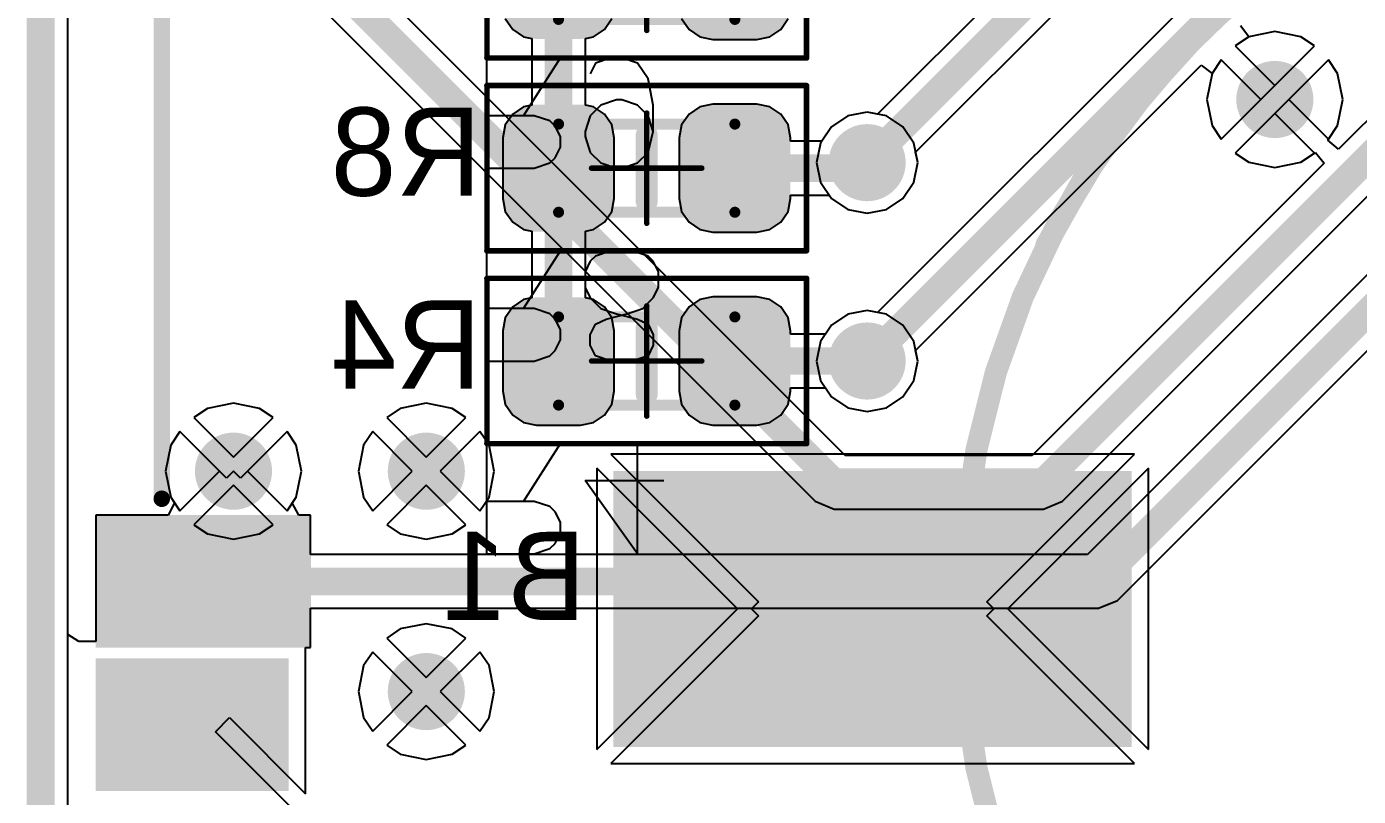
# Model space of a CAD drawing. Header units: millimetres. Extents: x 147.1 to 177.7, y 27.4 to 66.7.
# Drawn here: x 147.07 to 159.16, y 35.05 to 42.03 of the extents above; entities that cross this region are included whole.
import ezdxf

# ---------------------------------------------------------------- set-up
doc = ezdxf.new("R2010")
doc.units = ezdxf.units.MM
for name, color, linetype in [('BottomLayer', 5, 'Continuous'), ('BottomOverlay', 54, 'Continuous'), ('BottomPaste', 16, 'Continuous'), ('BottomSolder', 6, 'Continuous'), ('KeepOutLayer', 6, 'Continuous'), ('Mechanical1', 6, 'Continuous'), ('Mechanical15', 56, 'Continuous'), ('Mechanical6', 56, 'Continuous'), ('MultiLayer', 9, 'Continuous'), ('TopLayer', 1, 'Continuous'), ('TopOverlay', 2, 'Continuous'), ('TopPaste', 8, 'Continuous'), ('TopSolder', 216, 'Continuous'), ('ViaHoleLayer', 16, 'Continuous')]:
    doc.layers.add(name, color=color, linetype=linetype)

# ---------------------------------------------------------------- blocks, each defined once
blk = doc.blocks.new('A______104H_TDA0_R01_2')
at = {"layer": 'TopLayer'}
for points in [[(1.25, 8.9), (1.25, 9.9), (-0.5, 8.9), (-0.5, 9.9)], [(1.05, 7.6), (1.05, 8.6), (-0.5, 7.6), (-0.5, 8.6)]]:
    blk.add_solid(points, dxfattribs=at)
at = {"layer": 'TopOverlay', "const_width": 0.15}
blk.add_lwpolyline([(0, 10.15), (0, 17.35)], dxfattribs=at)
at = {"layer": 'TopOverlay', "const_width": 0.075}
blk.add_lwpolyline([(-0.038, 10.15, 1), (0.037, 10.15, 1)], format="xyb", close=True, dxfattribs=at)
at = {"layer": 'TopPaste'}
for points in [[(1.25, 8.9), (1.25, 9.9), (-0.5, 8.9), (-0.5, 9.9)], [(1.05, 7.6), (1.05, 8.6), (-0.5, 7.6), (-0.5, 8.6)]]:
    blk.add_solid(points, dxfattribs=at)
at = {"layer": 'TopSolder'}
for points in [[(1.352, 8.798), (1.352, 10.002), (-0.602, 8.798), (-0.602, 10.002)], [(1.152, 7.498), (1.152, 8.702), (-0.602, 7.498), (-0.602, 8.702)]]:
    blk.add_solid(points, dxfattribs=at)
blk = doc.blocks.new('RESC1608X45_0603__B_16')
at = {"layer": 'BottomLayer', "const_width": 0.2}
for points in [[(-1.1, 0.275, 1), (-0.9, 0.275, 1)], [(-0.7, 0.275, 1), (-0.5, 0.275, 1)], [(0.5, 0.275, 1), (0.7, 0.275, 1)], [(0.9, 0.275, 1), (1.1, 0.275, 1)], [(-1.1, -0.275, 1), (-0.9, -0.275, 1)], [(-0.7, -0.275, 1), (-0.5, -0.275, 1)], [(0.5, -0.275, 1), (0.7, -0.275, 1)], [(0.9, -0.275, 1), (1.1, -0.275, 1)]]:
    blk.add_lwpolyline(points, format="xyb", close=True, dxfattribs=at)
at = {"layer": 'BottomLayer'}
for points in [[(-1, 0.475), (-1, -0.475), (-0.6, 0.475), (-0.6, -0.475)], [(0.6, 0.475), (0.6, -0.475), (1, 0.475), (1, -0.475)], [(-1.2, 0.275), (-1.2, -0.275), (-0.4, 0.275), (-0.4, -0.275)], [(0.4, 0.275), (0.4, -0.275), (1.2, 0.275), (1.2, -0.275)]]:
    blk.add_solid(points, dxfattribs=at)
at = {"layer": 'BottomOverlay', "const_width": 0.2}
blk.add_lwpolyline([(0, 0.3), (0, -0.3)], dxfattribs=at)
at = {"layer": 'BottomOverlay', "const_width": 0.1}
for points in [[(-0.05, 0.3, 1), (0.05, 0.3, 1)], [(-0.05, -0.3, 1), (0.05, -0.3, 1)]]:
    blk.add_lwpolyline(points, format="xyb", close=True, dxfattribs=at)
at = {"layer": 'BottomPaste', "const_width": 0.175}
for points in [[(-1.088, 0.275, 1), (-0.913, 0.275, 1)], [(-0.688, 0.275, 1), (-0.513, 0.275, 1)], [(0.512, 0.275, 1), (0.687, 0.275, 1)], [(0.912, 0.275, 1), (1.087, 0.275, 1)], [(-1.088, -0.275, 1), (-0.913, -0.275, 1)], [(-0.688, -0.275, 1), (-0.513, -0.275, 1)], [(0.512, -0.275, 1), (0.687, -0.275, 1)], [(0.912, -0.275, 1), (1.087, -0.275, 1)]]:
    blk.add_lwpolyline(points, format="xyb", close=True, dxfattribs=at)
at = {"layer": 'BottomPaste'}
for points in [[(-1, 0.45), (-1, -0.45), (-0.6, 0.45), (-0.6, -0.45)], [(0.6, 0.45), (0.6, -0.45), (1, 0.45), (1, -0.45)], [(-1.175, 0.275), (-1.175, -0.275), (-0.425, 0.275), (-0.425, -0.275)], [(0.425, 0.275), (0.425, -0.275), (1.175, 0.275), (1.175, -0.275)]]:
    blk.add_solid(points, dxfattribs=at)
at = {"layer": 'BottomSolder', "const_width": 0.302}
for points in [[(-1.151, 0.275, 1), (-0.849, 0.275, 1)], [(-0.751, 0.275, 1), (-0.449, 0.275, 1)], [(0.449, 0.275, 1), (0.751, 0.275, 1)], [(0.849, 0.275, 1), (1.151, 0.275, 1)], [(-1.151, -0.275, 1), (-0.849, -0.275, 1)], [(-0.751, -0.275, 1), (-0.449, -0.275, 1)], [(0.449, -0.275, 1), (0.751, -0.275, 1)], [(0.849, -0.275, 1), (1.151, -0.275, 1)]]:
    blk.add_lwpolyline(points, format="xyb", close=True, dxfattribs=at)
at = {"layer": 'BottomSolder'}
for points in [[(-1, 0.577), (-1, -0.577), (-0.6, 0.577), (-0.6, -0.577)], [(0.6, 0.577), (0.6, -0.577), (1, 0.577), (1, -0.577)], [(-1.302, 0.275), (-1.302, -0.275), (-0.298, 0.275), (-0.298, -0.275)], [(0.298, 0.275), (0.298, -0.275), (1.302, 0.275), (1.302, -0.275)]]:
    blk.add_solid(points, dxfattribs=at)
at = {"layer": 'Mechanical1', "const_width": 0.1}
for points in [[(0.8, 0.4), (-0.8, 0.4)], [(0.8, 0.4), (-0.8, 0.4)], [(-0.8, 0.4), (-0.8, -0.4)], [(-0.8, 0.4), (-0.8, -0.4)], [(0.8, 0.4), (0.8, -0.4)], [(0.8, 0.4), (0.8, -0.4)], [(0.8, -0.4), (-0.8, -0.4)], [(0.8, -0.4), (-0.8, -0.4)]]:
    blk.add_lwpolyline(points, dxfattribs=at)
at = {"layer": 'Mechanical1', "const_width": 0.05}
for points in [[(-0.825, 0.4, 1), (-0.775, 0.4, 1)], [(-0.825, 0.4, 1), (-0.775, 0.4, 1)], [(-0.825, 0.4, 1), (-0.775, 0.4, 1)], [(-0.825, 0.4, 1), (-0.775, 0.4, 1)], [(0.775, 0.4, 1), (0.825, 0.4, 1)], [(0.775, 0.4, 1), (0.825, 0.4, 1)], [(0.775, 0.4, 1), (0.825, 0.4, 1)], [(0.775, 0.4, 1), (0.825, 0.4, 1)], [(-0.825, -0.4, 1), (-0.775, -0.4, 1)], [(-0.825, -0.4, 1), (-0.775, -0.4, 1)], [(-0.825, -0.4, 1), (-0.775, -0.4, 1)], [(-0.825, -0.4, 1), (-0.775, -0.4, 1)], [(0.775, -0.4, 1), (0.825, -0.4, 1)], [(0.775, -0.4, 1), (0.825, -0.4, 1)], [(0.775, -0.4, 1), (0.825, -0.4, 1)], [(0.775, -0.4, 1), (0.825, -0.4, 1)]]:
    blk.add_lwpolyline(points, format="xyb", close=True, dxfattribs=at)
at = {"layer": 'Mechanical15', "const_width": 0.05}
for points in [[(1.45, 0.75), (-1.45, 0.75)], [(-1.45, 0.75), (-1.45, -0.75)], [(1.45, 0.75), (1.45, -0.75)], [(0, 0.5), (0, -0.5)], [(0.5, 0), (-0.5, 0)], [(1.45, -0.75), (-1.45, -0.75)]]:
    blk.add_lwpolyline(points, dxfattribs=at)
at = {"layer": 'Mechanical15', "const_width": 0.025}
for points in [[(-1.463, 0.75, 1), (-1.438, 0.75, 1)], [(-1.463, 0.75, 1), (-1.438, 0.75, 1)], [(1.438, 0.75, 1), (1.463, 0.75, 1)], [(1.438, 0.75, 1), (1.463, 0.75, 1)], [(-0.013, 0.5, 1), (0.012, 0.5, 1)], [(-0.512, 0, 1), (-0.487, 0, 1)], [(0.488, 0, 1), (0.513, 0, 1)], [(-0.013, -0.5, 1), (0.012, -0.5, 1)], [(-1.463, -0.75, 1), (-1.438, -0.75, 1)], [(-1.463, -0.75, 1), (-1.438, -0.75, 1)], [(1.438, -0.75, 1), (1.463, -0.75, 1)], [(1.438, -0.75, 1), (1.463, -0.75, 1)]]:
    blk.add_lwpolyline(points, format="xyb", close=True, dxfattribs=at)
at = {"layer": 'Mechanical6'}
for p, q in [((0.084, 1.702), (-0.012, 1.607)), ((0.226, 1.75), (0.084, 1.702)), ((0.274, 1.75), (0.226, 1.75)), ((0.417, 1.702), (0.274, 1.75)), ((0.512, 1.607), (0.417, 1.702)), ((0.879, 1.702), (0.831, 1.655)), ((1.022, 1.75), (0.879, 1.702)), ((1.45, 1.75), (1.022, 1.75)), ((1.45, 1.75), (1.45, 0.75)), ((-0.012, 1.607), (-0.059, 1.417)), ((0.56, 1.464), (0.512, 1.607)), ((0.831, 1.655), (0.783, 1.559)), ((0.56, 1.417), (0.56, 1.464)), ((0.783, 1.559), (0.783, 1.464)), ((0.783, 1.464), (0.831, 1.369)), ((-0.059, 1.417), (-0.012, 1.274)), ((-0.059, 1.417), (-0.059, 1.178)), ((0.512, 1.274), (0.56, 1.417)), ((0.831, 1.369), (0.879, 1.321)), ((-0.012, 1.274), (0.084, 1.178)), ((0.417, 1.178), (0.512, 1.274)), ((1.117, 1.274), (0.783, 0.75)), ((0.879, 1.321), (1.022, 1.274)), ((1.022, 1.274), (1.45, 1.274)), ((-0.059, 1.178), (-0.012, 0.94)), ((0.084, 1.178), (0.226, 1.131)), ((0.226, 1.131), (0.274, 1.131)), ((0.274, 1.131), (0.417, 1.178)), ((-0.012, 0.94), (0.084, 0.798)), ((0.464, 0.798), (0.512, 0.893)), ((0.084, 0.798), (0.226, 0.75)), ((0.226, 0.75), (0.322, 0.75)), ((0.322, 0.75), (0.464, 0.798))]:
    blk.add_line(p, q, dxfattribs=at)
blk = doc.blocks.new('RESC1608X45_0603__B_17')
at = {"layer": 'BottomLayer', "const_width": 0.2}
for points in [[(-1.1, 0.275, 1), (-0.9, 0.275, 1)], [(-0.7, 0.275, 1), (-0.5, 0.275, 1)], [(0.5, 0.275, 1), (0.7, 0.275, 1)], [(0.9, 0.275, 1), (1.1, 0.275, 1)], [(-1.1, -0.275, 1), (-0.9, -0.275, 1)], [(-0.7, -0.275, 1), (-0.5, -0.275, 1)], [(0.5, -0.275, 1), (0.7, -0.275, 1)], [(0.9, -0.275, 1), (1.1, -0.275, 1)]]:
    blk.add_lwpolyline(points, format="xyb", close=True, dxfattribs=at)
at = {"layer": 'BottomLayer'}
for points in [[(-1, 0.475), (-1, -0.475), (-0.6, 0.475), (-0.6, -0.475)], [(0.6, 0.475), (0.6, -0.475), (1, 0.475), (1, -0.475)], [(-1.2, 0.275), (-1.2, -0.275), (-0.4, 0.275), (-0.4, -0.275)], [(0.4, 0.275), (0.4, -0.275), (1.2, 0.275), (1.2, -0.275)]]:
    blk.add_solid(points, dxfattribs=at)
at = {"layer": 'BottomOverlay', "const_width": 0.2}
blk.add_lwpolyline([(0, 0.3), (0, -0.3)], dxfattribs=at)
at = {"layer": 'BottomOverlay', "const_width": 0.1}
for points in [[(-0.05, 0.3, 1), (0.05, 0.3, 1)], [(-0.05, -0.3, 1), (0.05, -0.3, 1)]]:
    blk.add_lwpolyline(points, format="xyb", close=True, dxfattribs=at)
at = {"layer": 'BottomPaste', "const_width": 0.175}
for points in [[(-1.088, 0.275, 1), (-0.913, 0.275, 1)], [(-0.688, 0.275, 1), (-0.513, 0.275, 1)], [(0.512, 0.275, 1), (0.687, 0.275, 1)], [(0.912, 0.275, 1), (1.087, 0.275, 1)], [(-1.088, -0.275, 1), (-0.913, -0.275, 1)], [(-0.688, -0.275, 1), (-0.513, -0.275, 1)], [(0.512, -0.275, 1), (0.687, -0.275, 1)], [(0.912, -0.275, 1), (1.087, -0.275, 1)]]:
    blk.add_lwpolyline(points, format="xyb", close=True, dxfattribs=at)
at = {"layer": 'BottomPaste'}
for points in [[(-1, 0.45), (-1, -0.45), (-0.6, 0.45), (-0.6, -0.45)], [(0.6, 0.45), (0.6, -0.45), (1, 0.45), (1, -0.45)], [(-1.175, 0.275), (-1.175, -0.275), (-0.425, 0.275), (-0.425, -0.275)], [(0.425, 0.275), (0.425, -0.275), (1.175, 0.275), (1.175, -0.275)]]:
    blk.add_solid(points, dxfattribs=at)
at = {"layer": 'BottomSolder', "const_width": 0.302}
for points in [[(-1.151, 0.275, 1), (-0.849, 0.275, 1)], [(-0.751, 0.275, 1), (-0.449, 0.275, 1)], [(0.449, 0.275, 1), (0.751, 0.275, 1)], [(0.849, 0.275, 1), (1.151, 0.275, 1)], [(-1.151, -0.275, 1), (-0.849, -0.275, 1)], [(-0.751, -0.275, 1), (-0.449, -0.275, 1)], [(0.449, -0.275, 1), (0.751, -0.275, 1)], [(0.849, -0.275, 1), (1.151, -0.275, 1)]]:
    blk.add_lwpolyline(points, format="xyb", close=True, dxfattribs=at)
at = {"layer": 'BottomSolder'}
for points in [[(-1, 0.577), (-1, -0.577), (-0.6, 0.577), (-0.6, -0.577)], [(0.6, 0.577), (0.6, -0.577), (1, 0.577), (1, -0.577)], [(-1.302, 0.275), (-1.302, -0.275), (-0.298, 0.275), (-0.298, -0.275)], [(0.298, 0.275), (0.298, -0.275), (1.302, 0.275), (1.302, -0.275)]]:
    blk.add_solid(points, dxfattribs=at)
at = {"layer": 'Mechanical1', "const_width": 0.1}
for points in [[(0.8, 0.4), (-0.8, 0.4)], [(0.8, 0.4), (-0.8, 0.4)], [(-0.8, 0.4), (-0.8, -0.4)], [(-0.8, 0.4), (-0.8, -0.4)], [(0.8, 0.4), (0.8, -0.4)], [(0.8, 0.4), (0.8, -0.4)], [(0.8, -0.4), (-0.8, -0.4)], [(0.8, -0.4), (-0.8, -0.4)]]:
    blk.add_lwpolyline(points, dxfattribs=at)
at = {"layer": 'Mechanical1', "const_width": 0.05}
for points in [[(-0.825, 0.4, 1), (-0.775, 0.4, 1)], [(-0.825, 0.4, 1), (-0.775, 0.4, 1)], [(-0.825, 0.4, 1), (-0.775, 0.4, 1)], [(-0.825, 0.4, 1), (-0.775, 0.4, 1)], [(0.775, 0.4, 1), (0.825, 0.4, 1)], [(0.775, 0.4, 1), (0.825, 0.4, 1)], [(0.775, 0.4, 1), (0.825, 0.4, 1)], [(0.775, 0.4, 1), (0.825, 0.4, 1)], [(-0.825, -0.4, 1), (-0.775, -0.4, 1)], [(-0.825, -0.4, 1), (-0.775, -0.4, 1)], [(-0.825, -0.4, 1), (-0.775, -0.4, 1)], [(-0.825, -0.4, 1), (-0.775, -0.4, 1)], [(0.775, -0.4, 1), (0.825, -0.4, 1)], [(0.775, -0.4, 1), (0.825, -0.4, 1)], [(0.775, -0.4, 1), (0.825, -0.4, 1)], [(0.775, -0.4, 1), (0.825, -0.4, 1)]]:
    blk.add_lwpolyline(points, format="xyb", close=True, dxfattribs=at)
at = {"layer": 'Mechanical15', "const_width": 0.05}
for points in [[(1.45, 0.75), (-1.45, 0.75)], [(-1.45, 0.75), (-1.45, -0.75)], [(1.45, 0.75), (1.45, -0.75)], [(0, 0.5), (0, -0.5)], [(0.5, 0), (-0.5, 0)], [(1.45, -0.75), (-1.45, -0.75)]]:
    blk.add_lwpolyline(points, dxfattribs=at)
at = {"layer": 'Mechanical15', "const_width": 0.025}
for points in [[(-1.463, 0.75, 1), (-1.438, 0.75, 1)], [(-1.463, 0.75, 1), (-1.438, 0.75, 1)], [(1.438, 0.75, 1), (1.463, 0.75, 1)], [(1.438, 0.75, 1), (1.463, 0.75, 1)], [(-0.013, 0.5, 1), (0.012, 0.5, 1)], [(-0.512, 0, 1), (-0.487, 0, 1)], [(0.488, 0, 1), (0.513, 0, 1)], [(-0.013, -0.5, 1), (0.012, -0.5, 1)], [(-1.463, -0.75, 1), (-1.438, -0.75, 1)], [(-1.463, -0.75, 1), (-1.438, -0.75, 1)], [(1.438, -0.75, 1), (1.463, -0.75, 1)], [(1.438, -0.75, 1), (1.463, -0.75, 1)]]:
    blk.add_lwpolyline(points, format="xyb", close=True, dxfattribs=at)
at = {"layer": 'Mechanical6'}
for p, q in [((-0.059, 1.607), (-0.012, 1.702)), ((-0.012, 1.702), (0.131, 1.75)), ((0.131, 1.75), (0.322, 1.75)), ((0.322, 1.75), (0.464, 1.702)), ((0.464, 1.702), (0.512, 1.607)), ((0.879, 1.702), (0.831, 1.655)), ((1.022, 1.75), (0.879, 1.702)), ((1.45, 1.75), (1.022, 1.75)), ((1.45, 1.75), (1.45, 0.75)), ((-0.059, 1.512), (-0.059, 1.607)), ((0.512, 1.607), (0.512, 1.512)), ((0.831, 1.655), (0.783, 1.559)), ((-0.012, 1.417), (-0.059, 1.512)), ((0.512, 1.512), (0.464, 1.417)), ((0.783, 1.559), (0.783, 1.464)), ((0.783, 1.464), (0.831, 1.369)), ((0.084, 1.369), (-0.012, 1.417)), ((0.274, 1.321), (0.084, 1.369)), ((0.369, 1.369), (0.179, 1.321)), ((0.464, 1.417), (0.369, 1.369)), ((0.831, 1.369), (0.879, 1.321)), ((0.036, 1.274), (-0.059, 1.178)), ((0.179, 1.321), (0.036, 1.274)), ((0.417, 1.274), (0.274, 1.321)), ((0.512, 1.178), (0.417, 1.274)), ((1.117, 1.274), (0.783, 0.75)), ((0.879, 1.321), (1.022, 1.274)), ((1.022, 1.274), (1.45, 1.274)), ((-0.059, 1.178), (-0.107, 1.083)), ((0.56, 1.083), (0.512, 1.178)), ((-0.107, 1.083), (-0.107, 0.94)), ((0.56, 0.94), (0.56, 1.083)), ((-0.107, 0.94), (-0.059, 0.845)), ((0.512, 0.845), (0.56, 0.94)), ((-0.059, 0.845), (-0.012, 0.798)), ((-0.012, 0.798), (0.131, 0.75)), ((0.131, 0.75), (0.322, 0.75)), ((0.322, 0.75), (0.464, 0.798)), ((0.464, 0.798), (0.512, 0.845))]:
    blk.add_line(p, q, dxfattribs=at)
blk = doc.blocks.new('RESC1608X45_0603__B_21')
at = {"layer": 'BottomLayer', "const_width": 0.2}
for points in [[(-1.1, 0.275, 1), (-0.9, 0.275, 1)], [(-0.7, 0.275, 1), (-0.5, 0.275, 1)], [(0.5, 0.275, 1), (0.7, 0.275, 1)], [(0.9, 0.275, 1), (1.1, 0.275, 1)], [(-1.1, -0.275, 1), (-0.9, -0.275, 1)], [(-0.7, -0.275, 1), (-0.5, -0.275, 1)], [(0.5, -0.275, 1), (0.7, -0.275, 1)], [(0.9, -0.275, 1), (1.1, -0.275, 1)]]:
    blk.add_lwpolyline(points, format="xyb", close=True, dxfattribs=at)
at = {"layer": 'BottomLayer'}
for points in [[(-1, 0.475), (-1, -0.475), (-0.6, 0.475), (-0.6, -0.475)], [(0.6, 0.475), (0.6, -0.475), (1, 0.475), (1, -0.475)], [(-1.2, 0.275), (-1.2, -0.275), (-0.4, 0.275), (-0.4, -0.275)], [(0.4, 0.275), (0.4, -0.275), (1.2, 0.275), (1.2, -0.275)]]:
    blk.add_solid(points, dxfattribs=at)
at = {"layer": 'BottomOverlay', "const_width": 0.2}
blk.add_lwpolyline([(0, 0.3), (0, -0.3)], dxfattribs=at)
at = {"layer": 'BottomOverlay', "const_width": 0.1}
for points in [[(-0.05, 0.3, 1), (0.05, 0.3, 1)], [(-0.05, -0.3, 1), (0.05, -0.3, 1)]]:
    blk.add_lwpolyline(points, format="xyb", close=True, dxfattribs=at)
at = {"layer": 'BottomPaste', "const_width": 0.175}
for points in [[(-1.088, 0.275, 1), (-0.913, 0.275, 1)], [(-0.688, 0.275, 1), (-0.513, 0.275, 1)], [(0.512, 0.275, 1), (0.687, 0.275, 1)], [(0.912, 0.275, 1), (1.087, 0.275, 1)], [(-1.088, -0.275, 1), (-0.913, -0.275, 1)], [(-0.688, -0.275, 1), (-0.513, -0.275, 1)], [(0.512, -0.275, 1), (0.687, -0.275, 1)], [(0.912, -0.275, 1), (1.087, -0.275, 1)]]:
    blk.add_lwpolyline(points, format="xyb", close=True, dxfattribs=at)
at = {"layer": 'BottomPaste'}
for points in [[(-1, 0.45), (-1, -0.45), (-0.6, 0.45), (-0.6, -0.45)], [(0.6, 0.45), (0.6, -0.45), (1, 0.45), (1, -0.45)], [(-1.175, 0.275), (-1.175, -0.275), (-0.425, 0.275), (-0.425, -0.275)], [(0.425, 0.275), (0.425, -0.275), (1.175, 0.275), (1.175, -0.275)]]:
    blk.add_solid(points, dxfattribs=at)
at = {"layer": 'BottomSolder', "const_width": 0.302}
for points in [[(-1.151, 0.275, 1), (-0.849, 0.275, 1)], [(-0.751, 0.275, 1), (-0.449, 0.275, 1)], [(0.449, 0.275, 1), (0.751, 0.275, 1)], [(0.849, 0.275, 1), (1.151, 0.275, 1)], [(-1.151, -0.275, 1), (-0.849, -0.275, 1)], [(-0.751, -0.275, 1), (-0.449, -0.275, 1)], [(0.449, -0.275, 1), (0.751, -0.275, 1)], [(0.849, -0.275, 1), (1.151, -0.275, 1)]]:
    blk.add_lwpolyline(points, format="xyb", close=True, dxfattribs=at)
at = {"layer": 'BottomSolder'}
for points in [[(-1, 0.577), (-1, -0.577), (-0.6, 0.577), (-0.6, -0.577)], [(0.6, 0.577), (0.6, -0.577), (1, 0.577), (1, -0.577)], [(-1.302, 0.275), (-1.302, -0.275), (-0.298, 0.275), (-0.298, -0.275)], [(0.298, 0.275), (0.298, -0.275), (1.302, 0.275), (1.302, -0.275)]]:
    blk.add_solid(points, dxfattribs=at)
at = {"layer": 'Mechanical1', "const_width": 0.1}
for points in [[(0.8, 0.4), (-0.8, 0.4)], [(0.8, 0.4), (-0.8, 0.4)], [(-0.8, 0.4), (-0.8, -0.4)], [(-0.8, 0.4), (-0.8, -0.4)], [(0.8, 0.4), (0.8, -0.4)], [(0.8, 0.4), (0.8, -0.4)], [(0.8, -0.4), (-0.8, -0.4)], [(0.8, -0.4), (-0.8, -0.4)]]:
    blk.add_lwpolyline(points, dxfattribs=at)
at = {"layer": 'Mechanical1', "const_width": 0.05}
for points in [[(-0.825, 0.4, 1), (-0.775, 0.4, 1)], [(-0.825, 0.4, 1), (-0.775, 0.4, 1)], [(-0.825, 0.4, 1), (-0.775, 0.4, 1)], [(-0.825, 0.4, 1), (-0.775, 0.4, 1)], [(0.775, 0.4, 1), (0.825, 0.4, 1)], [(0.775, 0.4, 1), (0.825, 0.4, 1)], [(0.775, 0.4, 1), (0.825, 0.4, 1)], [(0.775, 0.4, 1), (0.825, 0.4, 1)], [(-0.825, -0.4, 1), (-0.775, -0.4, 1)], [(-0.825, -0.4, 1), (-0.775, -0.4, 1)], [(-0.825, -0.4, 1), (-0.775, -0.4, 1)], [(-0.825, -0.4, 1), (-0.775, -0.4, 1)], [(0.775, -0.4, 1), (0.825, -0.4, 1)], [(0.775, -0.4, 1), (0.825, -0.4, 1)], [(0.775, -0.4, 1), (0.825, -0.4, 1)], [(0.775, -0.4, 1), (0.825, -0.4, 1)]]:
    blk.add_lwpolyline(points, format="xyb", close=True, dxfattribs=at)
at = {"layer": 'Mechanical15', "const_width": 0.05}
for points in [[(1.45, 0.75), (-1.45, 0.75)], [(-1.45, 0.75), (-1.45, -0.75)], [(1.45, 0.75), (1.45, -0.75)], [(0, 0.5), (0, -0.5)], [(0.5, 0), (-0.5, 0)], [(1.45, -0.75), (-1.45, -0.75)]]:
    blk.add_lwpolyline(points, dxfattribs=at)
at = {"layer": 'Mechanical15', "const_width": 0.025}
for points in [[(-1.463, 0.75, 1), (-1.438, 0.75, 1)], [(-1.463, 0.75, 1), (-1.438, 0.75, 1)], [(1.438, 0.75, 1), (1.463, 0.75, 1)], [(1.438, 0.75, 1), (1.463, 0.75, 1)], [(-0.013, 0.5, 1), (0.012, 0.5, 1)], [(-0.512, 0, 1), (-0.487, 0, 1)], [(0.488, 0, 1), (0.513, 0, 1)], [(-0.013, -0.5, 1), (0.012, -0.5, 1)], [(-1.463, -0.75, 1), (-1.438, -0.75, 1)], [(-1.463, -0.75, 1), (-1.438, -0.75, 1)], [(1.438, -0.75, 1), (1.463, -0.75, 1)], [(1.438, -0.75, 1), (1.463, -0.75, 1)]]:
    blk.add_lwpolyline(points, format="xyb", close=True, dxfattribs=at)
at = {"layer": 'Mechanical6'}
for p, q in [((0.084, 1.75), (0.56, 1.083)), ((0.084, 1.75), (0.084, 0.75)), ((0.879, 1.702), (0.831, 1.655)), ((1.022, 1.75), (0.879, 1.702)), ((1.45, 1.75), (1.022, 1.75)), ((1.45, 1.75), (1.45, 0.75)), ((0.831, 1.655), (0.783, 1.559)), ((0.783, 1.559), (0.783, 1.464)), ((0.783, 1.464), (0.831, 1.369)), ((0.831, 1.369), (0.879, 1.321)), ((1.117, 1.274), (0.783, 0.75)), ((0.879, 1.321), (1.022, 1.274)), ((1.022, 1.274), (1.45, 1.274)), ((0.56, 1.083), (-0.154, 1.083))]:
    blk.add_line(p, q, dxfattribs=at)
blk = doc.blocks.new('S8411_45R_B_36')
at = {"layer": 'BottomLayer'}
blk.add_solid([(-1.15, -5.95), (-1.15, -10.45), (1.15, -5.95), (1.15, -10.45)], dxfattribs=at)
at = {"layer": 'BottomOverlay', "const_width": 0.2}
blk.add_lwpolyline([(-3.302, -6.623, -0.619422), (-3.29, 6.628)], format="xyb", dxfattribs=at)
at = {"layer": 'BottomOverlay', "const_width": 0.1}
blk.add_lwpolyline([(-3.352, -6.623, 1), (-3.252, -6.623, 1)], format="xyb", close=True, dxfattribs=at)
at = {"layer": 'BottomPaste'}
blk.add_solid([(-1.15, -5.95), (-1.15, -10.45), (1.15, -5.95), (1.15, -10.45)], dxfattribs=at)
at = {"layer": 'BottomSolder'}
blk.add_solid([(-1.252, -5.848), (-1.252, -10.552), (1.252, -5.848), (1.252, -10.552)], dxfattribs=at)
at = {"layer": 'Mechanical15', "const_width": 0.2}
blk.add_lwpolyline([(7.4, 0, 1), (-7.4, 0, 1)], format="xyb", close=True, dxfattribs=at)

msp = doc.modelspace()

# ---------------------------------------------------------------- linework, layer by layer
at = {"layer": 'BottomLayer'}
for p, q in [((147.446, 34.058), (147.446, 65.25)), ((151.417, 42.108), (151.484, 42.009)), ((152.316, 42.009), (152.383, 42.108)), ((153.017, 42.108), (153.084, 42.009)), ((153.916, 42.009), (153.983, 42.108)), ((151.484, 42.009), (151.583, 41.942)), ((151.583, 41.942), (151.656, 41.928)), ((152.144, 41.928), (152.217, 41.942)), ((152.217, 41.942), (152.316, 42.009)), ((153.084, 42.009), (153.183, 41.942)), ((153.183, 41.942), (153.3, 41.919)), ((153.7, 41.919), (153.817, 41.942)), ((153.817, 41.942), (153.916, 42.009)), ((158.164, 41.942), (158.041, 41.859)), ((158.4, 41.989), (158.164, 41.942)), ((158.636, 41.942), (158.4, 41.989)), ((158.759, 41.859), (158.636, 41.942)), ((151.656, 41.928), (151.656, 41.322)), ((152.144, 41.322), (152.144, 41.928)), ((153.3, 41.919), (153.7, 41.919)), ((158.041, 41.859), (158.4, 41.5)), ((158.4, 41.5), (158.759, 41.859)), ((157.914, 41.732), (157.831, 41.608)), ((158.273, 41.373), (157.914, 41.732)), ((158.886, 41.732), (158.527, 41.373)), ((158.969, 41.608), (158.886, 41.732)), ((157.831, 41.608), (157.784, 41.373)), ((159.016, 41.373), (158.969, 41.608)), ((153.3, 41.331), (153.183, 41.308)), ((153.7, 41.331), (153.3, 41.331)), ((153.817, 41.308), (153.7, 41.331)), ((157.784, 41.373), (157.831, 41.137)), ((157.914, 41.014), (158.273, 41.373)), ((158.527, 41.373), (158.886, 41.014)), ((158.969, 41.137), (159.016, 41.373)), ((151.484, 41.241), (151.417, 41.142)), ((151.583, 41.308), (151.484, 41.241)), ((151.656, 41.322), (151.583, 41.308)), ((152.217, 41.308), (152.144, 41.322)), ((152.316, 41.241), (152.217, 41.308)), ((152.383, 41.142), (152.316, 41.241)), ((153.084, 41.241), (153.017, 41.142)), ((153.183, 41.308), (153.084, 41.241)), ((153.916, 41.241), (153.817, 41.308)), ((153.983, 41.142), (153.916, 41.241)), ((154.524, 41.224), (154.376, 41.124)), ((154.7, 41.259), (154.524, 41.224)), ((154.876, 41.224), (154.7, 41.259)), ((155.024, 41.124), (154.876, 41.224)), ((158.4, 41.245), (158.041, 40.886)), ((158.759, 40.886), (158.4, 41.245)), ((151.417, 41.142), (151.394, 41.025)), ((152.406, 41.025), (152.383, 41.142)), ((153.017, 41.142), (152.994, 41.025)), ((154.006, 41.025), (153.983, 41.142)), ((154.376, 41.124), (154.288, 40.994)), ((155.124, 40.976), (155.024, 41.124)), ((157.831, 41.137), (157.914, 41.014)), ((158.886, 41.014), (158.969, 41.137)), ((151.394, 41.025), (151.394, 40.475)), ((152.406, 40.475), (152.406, 41.025)), ((152.994, 41.025), (152.994, 40.475)), ((154.006, 40.994), (154.006, 41.025)), ((154.288, 40.994), (154.006, 40.994)), ((155.159, 40.8), (155.124, 40.976)), ((158.041, 40.886), (158.164, 40.804)), ((158.636, 40.804), (158.759, 40.886)), ((155.124, 40.624), (155.159, 40.8)), ((158.164, 40.804), (158.4, 40.757)), ((158.4, 40.757), (158.636, 40.804)), ((155.024, 40.476), (155.124, 40.624)), ((154.006, 40.475), (154.006, 40.506)), ((154.006, 40.506), (154.355, 40.506)), ((154.355, 40.506), (154.376, 40.476)), ((151.394, 40.475), (151.417, 40.358)), ((152.383, 40.358), (152.406, 40.475)), ((152.994, 40.475), (153.017, 40.358)), ((153.983, 40.358), (154.006, 40.475)), ((154.376, 40.476), (154.524, 40.376)), ((154.524, 40.376), (154.7, 40.341)), ((154.7, 40.341), (154.876, 40.376)), ((154.876, 40.376), (155.024, 40.476)), ((151.417, 40.358), (151.484, 40.259)), ((151.484, 40.259), (151.583, 40.192)), ((152.217, 40.192), (152.316, 40.259)), ((152.316, 40.259), (152.383, 40.358)), ((153.017, 40.358), (153.084, 40.259)), ((153.084, 40.259), (153.183, 40.192)), ((153.817, 40.192), (153.916, 40.259)), ((153.916, 40.259), (153.983, 40.358)), ((151.583, 40.192), (151.656, 40.178)), ((151.656, 40.178), (151.656, 39.572)), ((152.144, 40.178), (152.217, 40.192)), ((152.144, 39.572), (152.144, 40.178)), ((153.183, 40.192), (153.3, 40.169)), ((153.3, 40.169), (153.7, 40.169)), ((153.7, 40.169), (153.817, 40.192)), ((151.583, 39.558), (151.484, 39.491)), ((151.656, 39.572), (151.583, 39.558)), ((152.217, 39.558), (152.144, 39.572)), ((152.316, 39.491), (152.217, 39.558)), ((153.183, 39.558), (153.084, 39.491)), ((153.3, 39.581), (153.183, 39.558)), ((153.7, 39.581), (153.3, 39.581)), ((153.817, 39.558), (153.7, 39.581)), ((153.916, 39.491), (153.817, 39.558)), ((151.484, 39.491), (151.417, 39.392)), ((152.383, 39.392), (152.316, 39.491)), ((153.084, 39.491), (153.017, 39.392)), ((153.983, 39.392), (153.916, 39.491)), ((154.524, 39.424), (154.376, 39.324)), ((154.7, 39.459), (154.524, 39.424)), ((154.876, 39.424), (154.7, 39.459)), ((155.024, 39.324), (154.876, 39.424)), ((151.417, 39.392), (151.394, 39.275)), ((152.406, 39.275), (152.383, 39.392)), ((153.017, 39.392), (152.994, 39.275)), ((154.006, 39.275), (153.983, 39.392)), ((154.376, 39.324), (154.321, 39.244)), ((155.124, 39.176), (155.024, 39.324)), ((151.394, 39.275), (151.394, 38.725)), ((152.406, 38.725), (152.406, 39.275)), ((152.994, 39.275), (152.994, 38.725)), ((154.006, 39.244), (154.006, 39.275)), ((154.321, 39.244), (154.006, 39.244)), ((155.159, 39), (155.124, 39.176)), ((155.124, 38.824), (155.159, 39)), ((155.024, 38.676), (155.124, 38.824)), ((151.394, 38.725), (151.417, 38.608)), ((152.383, 38.608), (152.406, 38.725)), ((152.994, 38.725), (153.017, 38.608)), ((153.983, 38.608), (154.006, 38.725)), ((154.006, 38.725), (154.006, 38.756)), ((154.006, 38.756), (154.321, 38.756)), ((154.321, 38.756), (154.376, 38.676)), ((154.376, 38.676), (154.524, 38.576)), ((154.876, 38.576), (155.024, 38.676)), ((148.714, 38.569), (148.591, 38.486)), ((148.95, 38.616), (148.714, 38.569)), ((149.186, 38.569), (148.95, 38.616)), ((149.309, 38.486), (149.186, 38.569)), ((150.464, 38.569), (150.341, 38.486)), ((150.7, 38.616), (150.464, 38.569)), ((150.936, 38.569), (150.7, 38.616)), ((151.059, 38.486), (150.936, 38.569)), ((151.417, 38.608), (151.484, 38.509)), ((152.316, 38.509), (152.383, 38.608)), ((153.017, 38.608), (153.084, 38.509)), ((153.916, 38.509), (153.983, 38.608)), ((154.524, 38.576), (154.7, 38.541)), ((154.7, 38.541), (154.876, 38.576)), ((148.591, 38.486), (148.95, 38.127)), ((148.95, 38.127), (149.309, 38.486)), ((150.341, 38.486), (150.7, 38.127)), ((150.7, 38.127), (151.059, 38.486)), ((151.484, 38.509), (151.583, 38.442)), ((151.583, 38.442), (151.7, 38.419)), ((152.1, 38.419), (152.217, 38.442)), ((152.217, 38.442), (152.316, 38.509)), ((153.084, 38.509), (153.183, 38.442)), ((153.183, 38.442), (153.3, 38.419)), ((153.7, 38.419), (153.817, 38.442)), ((153.817, 38.442), (153.916, 38.509)), ((148.464, 38.359), (148.381, 38.236)), ((148.823, 38), (148.464, 38.359)), ((149.436, 38.359), (149.077, 38)), ((149.519, 38.236), (149.436, 38.359)), ((150.214, 38.359), (150.131, 38.236)), ((150.573, 38), (150.214, 38.359)), ((151.186, 38.359), (150.827, 38)), ((151.269, 38.236), (151.186, 38.359)), ((151.7, 38.419), (152.1, 38.419)), ((153.3, 38.419), (153.7, 38.419)), ((148.381, 38.236), (148.334, 38)), ((149.566, 38), (149.519, 38.236)), ((150.131, 38.236), (150.084, 38)), ((151.316, 38), (151.269, 38.236)), ((157.127, 38.154), (152.373, 38.154)), ((152.373, 38.154), (153.714, 36.814)), ((155.786, 36.814), (157.127, 38.154)), ((148.334, 38), (148.381, 37.764)), ((148.464, 37.641), (148.823, 38)), ((149.077, 38), (149.436, 37.641)), ((149.519, 37.764), (149.566, 38)), ((150.084, 38), (150.131, 37.764)), ((150.214, 37.641), (150.573, 38)), ((150.827, 38), (151.186, 37.641)), ((151.269, 37.764), (151.316, 38)), ((153.523, 36.75), (152.246, 38.027)), ((152.246, 38.027), (152.246, 35.473)), ((157.254, 38.027), (155.977, 36.75)), ((157.254, 35.473), (157.254, 38.027)), ((148.95, 37.873), (148.591, 37.514)), ((149.309, 37.514), (148.95, 37.873)), ((150.7, 37.873), (150.341, 37.514)), ((151.059, 37.514), (150.7, 37.873)), ((148.381, 37.764), (148.464, 37.641)), ((149.436, 37.641), (149.519, 37.764)), ((150.131, 37.764), (150.214, 37.641)), ((151.186, 37.641), (151.269, 37.764)), ((148.591, 37.514), (148.714, 37.431)), ((149.186, 37.431), (149.309, 37.514)), ((150.341, 37.514), (150.464, 37.431)), ((150.936, 37.431), (151.059, 37.514)), ((148.714, 37.431), (148.95, 37.384)), ((148.95, 37.384), (149.186, 37.431)), ((150.464, 37.431), (150.7, 37.384)), ((150.7, 37.384), (150.936, 37.431)), ((152.246, 35.473), (153.523, 36.75)), ((153.714, 36.814), (153.65, 36.75)), ((153.65, 36.75), (153.714, 36.686)), ((155.85, 36.75), (155.786, 36.814)), ((155.786, 36.686), (155.85, 36.75)), ((155.977, 36.75), (157.254, 35.473)), ((153.714, 36.686), (152.373, 35.346)), ((157.127, 35.346), (155.786, 36.686)), ((150.464, 36.569), (150.341, 36.486)), ((150.7, 36.616), (150.464, 36.569)), ((150.936, 36.569), (150.7, 36.616)), ((151.059, 36.486), (150.936, 36.569)), ((150.341, 36.486), (150.7, 36.127)), ((150.7, 36.127), (151.059, 36.486)), ((150.214, 36.359), (150.131, 36.236)), ((150.573, 36), (150.214, 36.359)), ((151.186, 36.359), (150.827, 36)), ((151.269, 36.236), (151.186, 36.359)), ((150.131, 36.236), (150.084, 36)), ((151.316, 36), (151.269, 36.236)), ((150.084, 36), (150.131, 35.764)), ((150.214, 35.641), (150.573, 36)), ((150.827, 36), (151.186, 35.641)), ((151.269, 35.764), (151.316, 36)), ((150.7, 35.873), (150.341, 35.514)), ((151.059, 35.514), (150.7, 35.873)), ((150.131, 35.764), (150.214, 35.641)), ((151.186, 35.641), (151.269, 35.764)), ((150.341, 35.514), (150.464, 35.431)), ((150.464, 35.431), (150.7, 35.384)), ((150.7, 35.384), (150.936, 35.431)), ((150.936, 35.431), (151.059, 35.514)), ((152.373, 35.346), (157.127, 35.346))]:
    msp.add_line(p, q, dxfattribs=at)
at = {"layer": 'BottomLayer', "const_width": 0.25}
for points in [[(151.9, 40.75), (151.9, 42.5)], [(151.9, 39), (151.9, 40.75)], [(153.5, 40.75), (154.65, 40.75)], [(154.65, 40.75), (154.7, 40.8)], [(153.5, 39), (154.7, 39)], [(154.7, 39), (154.7, 39)]]:
    msp.add_lwpolyline(points, dxfattribs=at)
at = {"layer": 'BottomLayer'}
for points, const_width in [([(158.225, 41.373, 1), (158.575, 41.373, 1)], 0.35), ([(154.525, 40.8, 1), (154.875, 40.8, 1)], 0.35), ([(151.838, 40.75, 1), (151.963, 40.75, 1)], 0.125), ([(151.838, 40.75, 1), (151.963, 40.75, 1)], 0.125), ([(153.438, 40.75, 1), (153.563, 40.75, 1)], 0.125), ([(154.587, 40.75, 1), (154.712, 40.75, 1)], 0.125), ([(154.587, 40.75, 1), (154.712, 40.75, 1)], 0.125), ([(154.638, 40.8, 1), (154.762, 40.8, 1)], 0.125), ([(154.525, 39, 1), (154.875, 39, 1)], 0.35), ([(151.838, 39, 1), (151.963, 39, 1)], 0.125), ([(153.438, 39, 1), (153.563, 39, 1)], 0.125), ([(154.637, 39, 1), (154.762, 39, 1)], 0.125), ([(154.638, 39, 1), (154.762, 39, 1)], 0.125), ([(154.637, 39, 1), (154.762, 39, 1)], 0.125), ([(148.775, 38, 1), (149.125, 38, 1)], 0.35), ([(150.525, 38, 1), (150.875, 38, 1)], 0.35), ([(150.525, 36, 1), (150.875, 36, 1)], 0.35)]:
    msp.add_lwpolyline(points, format="xyb", close=True, dxfattribs=dict(at, const_width=const_width))
at = {"layer": 'KeepOutLayer', "const_width": 0.254}
msp.add_lwpolyline([(147.2, 28.5), (147.2, 65.25)], dxfattribs=at)
at = {"layer": 'MultiLayer', "const_width": 0.35}
for points in [[(158.225, 41.373, 1), (158.575, 41.373, 1)], [(154.525, 40.8, 1), (154.875, 40.8, 1)], [(154.525, 39, 1), (154.875, 39, 1)], [(148.775, 38, 1), (149.125, 38, 1)], [(150.525, 38, 1), (150.875, 38, 1)], [(150.525, 36, 1), (150.875, 36, 1)]]:
    msp.add_lwpolyline(points, format="xyb", close=True, dxfattribs=at)
at = {"layer": 'TopLayer'}
for p, q in [((147.446, 36.518), (147.446, 65.25)), ((165.76, 52.205), (154.795, 41.24)), ((167.206, 51.851), (154.795, 39.44)), ((155.14, 40.895), (166.105, 51.86)), ((164.86, 45.405), (156.699, 37.244)), ((163.46, 45.405), (158.979, 40.923)), ((156.472, 37.728), (163.805, 45.06)), ((156.972, 36.828), (165.205, 45.06)), ((154.501, 38.144), (148.919, 43.726)), ((148.503, 43.453), (154.228, 37.728)), ((158.164, 41.942), (158.087, 42.043)), ((158.4, 41.989), (158.164, 41.942)), ((158.636, 41.942), (158.4, 41.989)), ((158.759, 41.859), (158.636, 41.942)), ((158.336, 41.436), (158.759, 41.859)), ((158.886, 41.732), (158.464, 41.309)), ((158.969, 41.608), (158.886, 41.732)), ((155.14, 39.095), (157.73, 41.685)), ((157.73, 41.685), (157.831, 41.608)), ((157.831, 41.608), (157.784, 41.373)), ((159.016, 41.373), (158.969, 41.608)), ((157.784, 41.373), (157.831, 41.137)), ((157.914, 41.014), (158.336, 41.436)), ((158.969, 41.137), (159.016, 41.373)), ((154.524, 41.224), (154.376, 41.124)), ((154.7, 41.259), (154.524, 41.224)), ((154.795, 41.24), (154.7, 41.259)), ((158.464, 41.309), (158.041, 40.886)), ((154.376, 41.124), (154.276, 40.976)), ((157.831, 41.137), (157.914, 41.014)), ((158.88, 41.004), (158.969, 41.137)), ((154.276, 40.976), (154.241, 40.8)), ((158.979, 40.923), (158.88, 41.004)), ((155.159, 40.8), (155.14, 40.895)), ((158.041, 40.886), (158.164, 40.804)), ((158.636, 40.804), (158.769, 40.893)), ((158.769, 40.893), (158.849, 40.794)), ((154.241, 40.8), (154.276, 40.624)), ((155.124, 40.624), (155.159, 40.8)), ((158.849, 40.794), (156.199, 38.144)), ((158.164, 40.804), (158.4, 40.757)), ((158.4, 40.757), (158.636, 40.804)), ((154.276, 40.624), (154.376, 40.476)), ((155.024, 40.476), (155.124, 40.624)), ((154.376, 40.476), (154.524, 40.376)), ((154.524, 40.376), (154.7, 40.341)), ((154.7, 40.341), (154.876, 40.376)), ((154.876, 40.376), (155.024, 40.476)), ((154.524, 39.424), (154.376, 39.324)), ((154.7, 39.459), (154.524, 39.424)), ((154.795, 39.44), (154.7, 39.459)), ((154.376, 39.324), (154.276, 39.176)), ((154.276, 39.176), (154.241, 39)), ((155.159, 39), (155.14, 39.095)), ((154.241, 39), (154.276, 38.824)), ((155.124, 38.824), (155.159, 39)), ((154.276, 38.824), (154.376, 38.676)), ((155.024, 38.676), (155.124, 38.824)), ((154.376, 38.676), (154.524, 38.576)), ((154.876, 38.576), (155.024, 38.676)), ((148.714, 38.569), (148.591, 38.486)), ((148.95, 38.616), (148.714, 38.569)), ((149.186, 38.569), (148.95, 38.616)), ((149.309, 38.486), (149.186, 38.569)), ((150.464, 38.569), (150.341, 38.486)), ((150.7, 38.616), (150.464, 38.569)), ((150.936, 38.569), (150.7, 38.616)), ((151.059, 38.486), (150.936, 38.569)), ((154.524, 38.576), (154.7, 38.541)), ((154.7, 38.541), (154.876, 38.576)), ((148.591, 38.486), (148.95, 38.127)), ((148.95, 38.127), (149.309, 38.486)), ((150.341, 38.486), (150.7, 38.127)), ((150.7, 38.127), (151.059, 38.486)), ((148.464, 38.359), (148.381, 38.236)), ((148.886, 37.936), (148.464, 38.359)), ((149.436, 38.359), (149.014, 37.936)), ((149.519, 38.236), (149.436, 38.359)), ((150.214, 38.359), (150.131, 38.236)), ((150.573, 38), (150.214, 38.359)), ((151.186, 38.359), (150.827, 38)), ((151.269, 38.236), (151.186, 38.359)), ((148.381, 38.236), (148.334, 38)), ((149.566, 38), (149.519, 38.236)), ((150.131, 38.236), (150.084, 38)), ((151.316, 38), (151.269, 38.236)), ((156.199, 38.144), (154.501, 38.144)), ((148.334, 38), (148.381, 37.764)), ((148.95, 38), (148.886, 37.936)), ((149.014, 37.936), (148.95, 38)), ((149.519, 37.764), (149.566, 38)), ((150.084, 38), (150.131, 37.764)), ((150.214, 37.641), (150.573, 38)), ((150.827, 38), (151.186, 37.641)), ((151.269, 37.764), (151.316, 38)), ((150.7, 37.873), (150.341, 37.514)), ((151.059, 37.514), (150.7, 37.873)), ((148.416, 37.712), (148.356, 37.6)), ((148.381, 37.764), (148.416, 37.712)), ((149.484, 37.712), (149.519, 37.764)), ((149.544, 37.6), (149.484, 37.712)), ((150.131, 37.764), (150.214, 37.641)), ((151.186, 37.641), (151.269, 37.764)), ((154.228, 37.728), (154.4, 37.656)), ((156.3, 37.656), (156.472, 37.728)), ((148.356, 37.6), (147.7, 37.6)), ((147.7, 37.6), (147.7, 36.454)), ((149.65, 37.6), (149.544, 37.6)), ((149.65, 37.244), (149.65, 37.6)), ((154.4, 37.656), (156.3, 37.656)), ((150.341, 37.514), (150.464, 37.431)), ((150.936, 37.431), (151.059, 37.514)), ((150.464, 37.431), (150.7, 37.384)), ((150.7, 37.384), (150.936, 37.431)), ((156.699, 37.244), (149.65, 37.244)), ((149.65, 36.4), (149.65, 36.756)), ((149.65, 36.756), (156.8, 36.756)), ((156.8, 36.756), (156.972, 36.828)), ((147.546, 36.454), (147.446, 36.518)), ((150.464, 36.569), (150.341, 36.486)), ((150.7, 36.616), (150.464, 36.569)), ((150.936, 36.569), (150.7, 36.616)), ((151.059, 36.486), (150.936, 36.569)), ((147.573, 36.454), (147.546, 36.454)), ((147.7, 36.454), (147.573, 36.454)), ((149.604, 35.073), (149.604, 36.4)), ((149.604, 36.4), (149.65, 36.4)), ((150.341, 36.486), (150.7, 36.127)), ((150.7, 36.127), (151.059, 36.486)), ((150.214, 36.359), (150.131, 36.236)), ((150.573, 36), (150.214, 36.359)), ((151.186, 36.359), (150.827, 36)), ((151.269, 36.236), (151.186, 36.359)), ((150.131, 36.236), (150.084, 36)), ((151.316, 36), (151.269, 36.236)), ((150.084, 36), (150.131, 35.764)), ((150.214, 35.641), (150.573, 36)), ((150.827, 36), (151.186, 35.641)), ((151.269, 35.764), (151.316, 36)), ((150.7, 35.873), (150.341, 35.514)), ((151.059, 35.514), (150.7, 35.873)), ((148.786, 35.636), (148.914, 35.764)), ((148.914, 35.764), (149.604, 35.073)), ((150.131, 35.764), (150.214, 35.641)), ((151.186, 35.641), (151.269, 35.764)), ((149.477, 34.946), (148.786, 35.636)), ((150.341, 35.514), (150.464, 35.431)), ((150.464, 35.431), (150.7, 35.384)), ((150.7, 35.384), (150.936, 35.431)), ((150.936, 35.431), (151.059, 35.514))]:
    msp.add_line(p, q, dxfattribs=at)
at = {"layer": 'TopLayer', "const_width": 0.25}
for points in [[(154.7, 40.8), (166.2, 52.3)], [(154.7, 39), (167.45, 51.75)], [(156.3, 37.9), (163.9, 45.5)], [(156.8, 37), (165.3, 45.5)], [(148.675, 43.625), (154.4, 37.9)], [(154.4, 37.9), (156.3, 37.9)], [(148.675, 37), (156.8, 37)]]:
    msp.add_lwpolyline(points, dxfattribs=at)
at = {"layer": 'TopLayer'}
for points, const_width in [([(158.225, 41.373, 1), (158.575, 41.373, 1)], 0.35), ([(154.525, 40.8, 1), (154.875, 40.8, 1)], 0.35), ([(154.638, 40.8, 1), (154.762, 40.8, 1)], 0.125), ([(154.525, 39, 1), (154.875, 39, 1)], 0.35), ([(154.637, 39, 1), (154.762, 39, 1)], 0.125), ([(148.775, 38, 1), (149.125, 38, 1)], 0.35), ([(150.525, 38, 1), (150.875, 38, 1)], 0.35), ([(154.338, 37.9, 1), (154.463, 37.9, 1)], 0.125), ([(154.338, 37.9, 1), (154.463, 37.9, 1)], 0.125), ([(156.238, 37.9, 1), (156.362, 37.9, 1)], 0.125), ([(156.238, 37.9, 1), (156.362, 37.9, 1)], 0.125), ([(148.612, 37, 1), (148.737, 37, 1)], 0.125), ([(156.737, 37, 1), (156.862, 37, 1)], 0.125), ([(156.737, 37, 1), (156.862, 37, 1)], 0.125), ([(150.525, 36, 1), (150.875, 36, 1)], 0.35)]:
    msp.add_lwpolyline(points, format="xyb", close=True, dxfattribs=dict(at, const_width=const_width))
at = {"layer": 'ViaHoleLayer', "const_width": 0.15}
for points in [[(158.325, 41.373, 1), (158.475, 41.373, 1)], [(154.625, 40.8, 1), (154.775, 40.8, 1)], [(154.625, 39, 1), (154.775, 39, 1)], [(148.875, 38, 1), (149.025, 38, 1)], [(150.625, 38, 1), (150.775, 38, 1)], [(150.625, 36, 1), (150.775, 36, 1)]]:
    msp.add_lwpolyline(points, format="xyb", close=True, dxfattribs=at)

# ---------------------------------------------------------------- block references
msp.add_blockref('A______104H_TDA0_R01_2', (148.3, 27.6))
for name, p, rotation in [('S8411_45R_B_36', (162.95, 36.75), 270), ('RESC1608X45_0603__B_16', (152.7, 42.5), 180), ('RESC1608X45_0603__B_17', (152.7, 40.75), 180), ('RESC1608X45_0603__B_21', (152.7, 39), 180)]:
    msp.add_blockref(name, p, dxfattribs=dict(rotation=rotation))

# ---------------------------------------------------------------- texts
at = {"layer": 'BottomOverlay', "text_generation_flag": 2}
for s, p in [('R8', (151.2, 40.5)), ('R4', (151.2, 38.75)), ('B1', (152.15, 36.65))]:
    msp.add_text(s, height=0.8, dxfattribs=at).set_placement(p)

doc.saveas('drawing.dxf')
